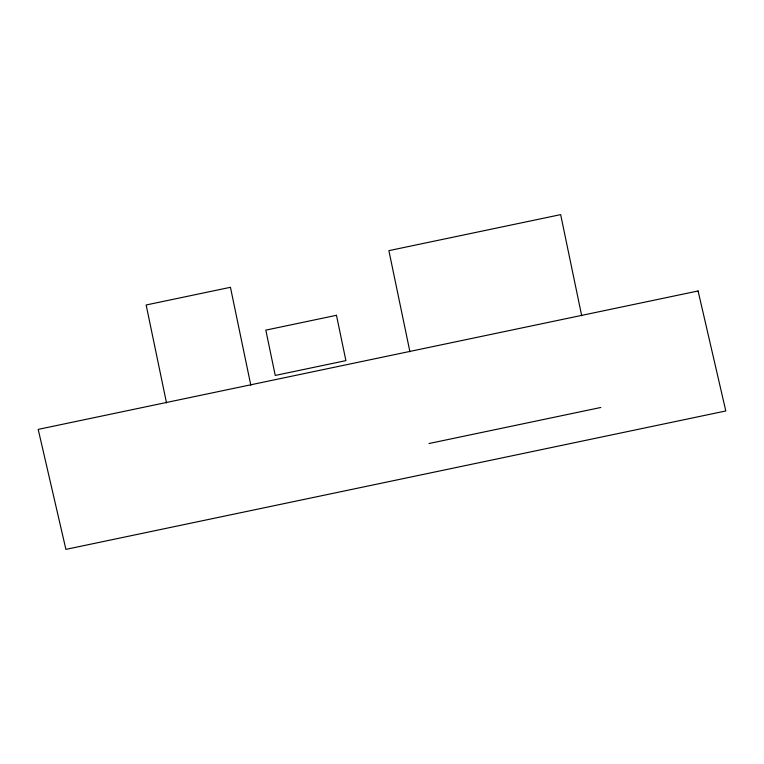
<?xml version="1.0" encoding="UTF-8"?>
<svg xmlns="http://www.w3.org/2000/svg" width="764" height="764" viewBox="0 0 764 764"><rect width="100%" height="100%" fill="white"/><g stroke="black" fill="none" stroke-linecap="round" stroke-linejoin="round"><path stroke-width="1.15" d="M429.005 443.521L600.79 407.489M581.691 315.704L560.661 214.627L388.886 250.649L409.915 351.736M250.821 385.228L230.441 287.302L146.144 304.979L166.514 402.914M336.466 315.303L265.815 330.124L275.241 375.439L345.901 360.627L336.466 315.303M698.095 290.969L38.2 429.387L65.905 549.373L725.8 410.965L698.095 290.969"/></g></svg>
